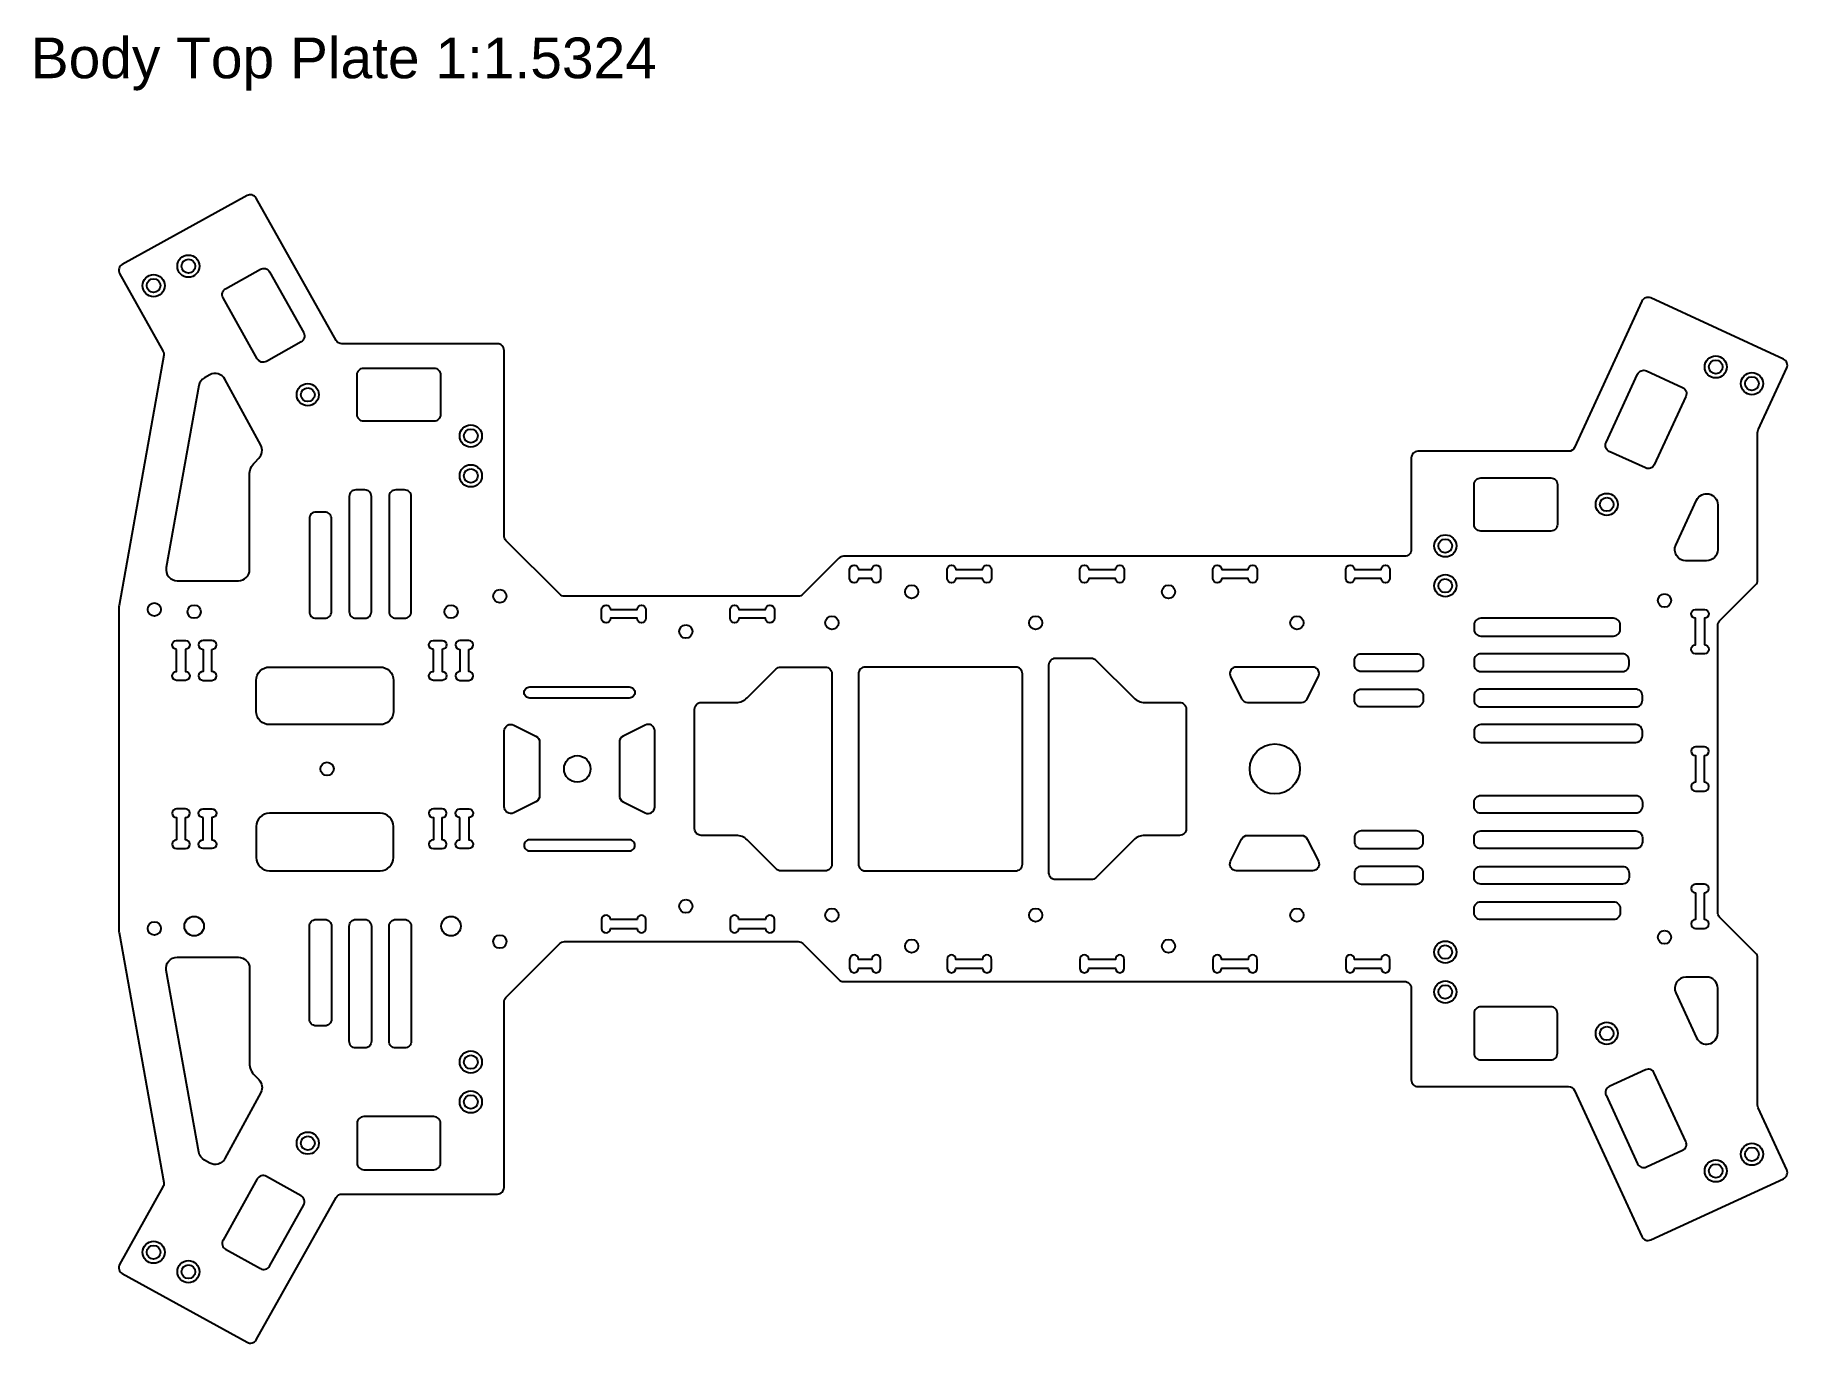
# Paper-space layout 'Body Top Plate' of a CAD drawing. Header units: millimetres. Extents: x 5 to 265, y 1 to 197.
# The model-space entities are those that its viewports show. They can reach past a viewport. Long polylines and large blocks are cut down to what shows.
import ezdxf

# ---------------------------------------------------------------- set-up
doc = ezdxf.new("R2010")
doc.units = ezdxf.units.MM
for name, color, linetype in [('CNC', 7, 'Continuous'), ('Text', 250, 'Continuous'), ('Viewports', 1, 'Continuous')]:
    doc.layers.add(name, color=color, linetype=linetype)
doc.layers.get('Viewports').off()
doc.styles.add('ISO Proportional', font='isocp.shx')

msp = doc.modelspace()

# ---------------------------------------------------------------- linework, layer by layer
at = {"layer": 'CNC'}
for points in [[(337.56, 24.44), (329.44, 32.56, -0.198912), (329, 33.62), (329, 86.38, -0.198912), (329.44, 87.44), (341.6, 99.6, -0.198912), (342.66, 100.04), (384.49, 100.04, 0.414214), (385.99, 101.54), (385.99, 136.66, -0.271057), (386.75, 137.97), (418.88, 156.02, 0.411704), (419.45, 158.05), (403.92, 186.26, 0.416256), (401.87, 186.84), (384.38, 177.05, -0.173542), (383.38, 176.88), (326.91, 186.98), (326.65, 187), (253.35, 187, 0.044259), (253.09, 186.98), (196.62, 176.88, -0.173542), (195.62, 177.05), (178.13, 186.84, 0.416256), (176.08, 186.26), (160.55, 158.05, 0.411704), (161.12, 156.02), (193.25, 137.97, -0.271057), (194.01, 136.66), (194.01, 101.54, 0.414214), (195.51, 100.04), (237.34, 100.04, -0.198912), (238.4, 99.6), (250.56, 87.44, -0.198912), (251, 86.38), (251, 33.62, -0.198912), (250.56, 32.56), (242.44, 24.44, 0.198912), (242, 23.38), (242, 18.38), (242, -103.3, -0.414214), (240.5, -104.8), (219.79, -104.8, 0.414214), (218.29, -106.3), (218.29, -140.31, -0.29265), (217.42, -141.68), (184.4, -156.9, 0.414214), (183.67, -158.89), (197.48, -188.86, 0.414214), (199.47, -189.59), (213.47, -183.14, -0.108421), (214.1, -183), (247.38, -183, 0.198912), (248.44, -182.56), (256.56, -174.44, -0.198912), (257.62, -174), (322.38, -174, -0.198912), (323.44, -174.44), (331.56, -182.56, 0.198912), (332.62, -183), (365.9, -183, -0.108421), (366.53, -183.14), (380.53, -189.59, 0.414214), (382.52, -188.86), (396.33, -158.89, 0.414214), (395.6, -156.9), (362.58, -141.68, -0.29265), (361.71, -140.31), (361.71, -106.3, 0.414214), (360.21, -104.8), (339.5, -104.8, -0.414214), (338, -103.3), (338, 18.38), (338, 23.38, 0.198912)], [(201.01, 166.47), (201.69, 167.7, -0.226362), (203.44, 168.96), (244.56, 176.31, -0.467035), (247.5, 173.85), (247.5, 160, -0.414214), (245, 157.5), (223.62, 157.5, 0.198912), (220.79, 156.33), (219.87, 155.41, -0.332122), (216.91, 154.98), (202.01, 163.07, -0.416028)], [(378.99, 166.47), (378.31, 167.7, 0.226362), (376.56, 168.96), (335.44, 176.31, 0.467035), (332.5, 173.85), (332.5, 160, 0.414214), (335, 157.5), (356.38, 157.5, -0.198912), (359.21, 156.33), (360.13, 155.41, 0.332122), (363.09, 154.98), (377.99, 163.07, 0.416028)], [(279, 172, 1), (281, 172), (281, 174, 1), (279, 174), (274, 174, 1), (272, 174), (272, 173), (272, 172, 1), (274, 172)], [(317, 174, -1), (319, 174), (319, 173), (319, 172, -1), (317, 172), (312, 172, -1), (310, 172), (310, 174, -1), (312, 174)], [(279, 168, -1), (281, 168), (281, 166, -1), (279, 166), (274, 166, -1), (272, 166), (272, 167), (272, 168, -1), (274, 168)], [(317, 166, 1), (319, 166), (319, 167), (319, 168, 1), (317, 168), (312, 168, 1), (310, 168), (310, 166, 1), (312, 166)], [(193.6, 145.86), (198, 153.71, 0.414214), (197.42, 155.75), (183.62, 163.48, 0.414214), (181.58, 162.91), (177.18, 155.05, 0.414214), (177.75, 153.01), (191.56, 145.28, 0.414214)], [(386.4, 145.86), (382, 153.71, -0.414214), (382.58, 155.75), (396.38, 163.48, -0.414214), (398.42, 162.91), (402.82, 155.05, -0.414214), (402.25, 153.01), (388.44, 145.28, -0.414214)], [(270, 125), (277, 125, 0.414214), (280, 128), (280, 153, 0.414214), (277, 156), (270, 156, 0.414214), (267, 153), (267, 128, 0.414214)], [(313, 153), (313, 128, -0.414214), (310, 125), (303, 125, -0.414214), (300, 128), (300, 153, -0.414214), (303, 156), (310, 156, -0.414214)], [(254.5, 139), (233.5, 139, -0.414214), (232, 140.5), (232, 142.5, -0.414214), (233.5, 144), (254.5, 144, -0.414214), (256, 142.5), (256, 140.5, -0.414214)], [(325.5, 139), (346.5, 139, 0.414214), (348, 140.5), (348, 142.5, 0.414214), (346.5, 144), (325.5, 144, 0.414214), (324, 142.5), (324, 140.5, 0.414214)], [(210.01, 133.21), (201.01, 133.21, 0.414214), (199.51, 131.71), (199.51, 115.89, 0.414214), (201.01, 114.39), (210.01, 114.39, 0.414214), (211.51, 115.89), (211.51, 131.71, 0.414214)], [(254.5, 130), (228.5, 130, -0.414214), (227, 131.5), (227, 133.5, -0.414214), (228.5, 135), (254.5, 135, -0.414214), (256, 133.5), (256, 131.5, -0.414214)], [(325.5, 130), (351.5, 130, 0.414214), (353, 131.5), (353, 133.5, 0.414214), (351.5, 135), (325.5, 135, 0.414214), (324, 133.5), (324, 131.5, 0.414214)], [(369.99, 133.21), (378.99, 133.21, -0.414214), (380.49, 131.71), (380.49, 115.89, -0.414214), (378.99, 114.39), (369.99, 114.39, -0.414214), (368.49, 115.89), (368.49, 131.71, -0.414214)], [(254.5, 121), (228.5, 121, -0.414214), (227, 122.5), (227, 124.5, -0.414214), (228.5, 126), (254.5, 126, -0.414214), (256, 124.5), (256, 122.5, -0.414214)], [(325.5, 121), (351.5, 121, 0.414214), (353, 122.5), (353, 124.5, 0.414214), (351.5, 126), (325.5, 126, 0.414214), (324, 124.5), (324, 122.5, 0.414214)], [(279, 114, 1), (281, 114), (281, 116, 1), (279, 116), (274, 116, 1), (272, 116), (272, 115), (272, 114, 1), (274, 114)], [(317, 116, -1), (319, 116), (319, 115), (319, 114, -1), (317, 114), (312, 114, -1), (310, 114), (310, 116, -1), (312, 116)], [(279, 110, -1), (281, 110), (281, 108, -1), (279, 108), (274, 108, -1), (272, 108), (272, 109), (272, 110, -1), (274, 110)], [(317, 108, 1), (319, 108), (319, 109), (319, 110, 1), (317, 110), (312, 110, 1), (310, 110), (310, 108, 1), (312, 108)], [(299.91, 97.83), (297.41, 92.83, -0.284079), (296.07, 92), (283.93, 92, -0.284079), (282.59, 92.83), (280.09, 97.83, -0.557537), (281.43, 100), (298.57, 100, -0.557537)], [(274, 94.25, 0.414214), (272.75, 95.5, 0.414214), (271.5, 94.25), (271.5, 71.75, 0.414214), (272.75, 70.5, 0.414214), (274, 71.75)], [(306, 94.25, -0.414214), (307.25, 95.5, -0.414214), (308.5, 94.25), (308.5, 71.75, -0.414214), (307.25, 70.5, -0.414214), (306, 71.75)], [(256, 68, 1), (256, 70), (256, 76, 1), (256, 78), (255, 78), (254, 78, 1), (254, 76), (254, 70, 1), (254, 68)], [(324, 68, -1), (324, 70), (324, 76, -1), (324, 78), (325, 78), (326, 78, -1), (326, 76), (326, 70, -1), (326, 68)], [(299.91, 68.17), (297.41, 73.17, 0.284079), (296.07, 74), (283.93, 74, 0.284079), (282.59, 73.17), (280.09, 68.17, 0.557537), (281.43, 66), (298.57, 66, 0.557537)], [(273.97, 45.15, 0.198912), (275, 47.62), (275, 55.5, -0.414214), (276.5, 57), (303.5, 57, -0.414214), (305, 55.5), (305, 47.62, 0.198912), (306.03, 45.15), (312.56, 38.61, -0.198912), (313, 37.55), (313, 27.5, -0.414214), (311.5, 26), (268.5, 26, -0.414214), (267, 27.5), (267, 37.55, -0.198912), (267.44, 38.61)], [(256, 39, 1), (256, 41), (256, 47, 1), (256, 49), (255, 49), (254, 49, 1), (254, 47), (254, 41, 1), (254, 39)], [(324, 39, -1), (324, 41), (324, 47, -1), (324, 49), (325, 49), (326, 49, -1), (326, 47), (326, 41, -1), (326, 39)], [(247, 15, 1), (247, 17), (247, 20, 1), (247, 22), (246, 22), (245, 22, 1), (245, 20), (245, 17, 1), (245, 15)], [(311.5, 20), (268.5, 20, 0.414214), (267, 18.5), (267, -15.5, 0.414214), (268.5, -17), (311.5, -17, 0.414214), (313, -15.5), (313, 18.5, 0.414214)], [(333, 15, -1), (333, 17), (333, 20, -1), (333, 22), (334, 22), (335, 22, -1), (335, 20), (335, 17, -1), (335, 15)], [(247, -10, 1), (247, -8), (247, -2, 1), (247, 0), (246, 0), (245, 0, 1), (245, -2), (245, -8, 1), (245, -10)], [(333, -10, -1), (333, -8), (333, -2, -1), (333, 0), (334, 0), (335, 0, -1), (335, -2), (335, -8, -1), (335, -10)], [(273.97, -42.15), (265.44, -33.61, -0.198912), (265, -32.55), (265, -24.5, -0.414214), (266.5, -23), (313.5, -23, -0.414214), (315, -24.5), (315, -32.55, -0.198912), (314.56, -33.61), (306.03, -42.15, 0.198912), (305, -44.62), (305, -52.5, -0.414214), (303.5, -54), (276.5, -54, -0.414214), (275, -52.5), (275, -44.62, 0.198912)], [(247, -40, 1), (247, -38), (247, -32, 1), (247, -30), (246, -30), (245, -30, 1), (245, -32), (245, -38, 1), (245, -40)], [(333, -40, -1), (333, -38), (333, -32, -1), (333, -30), (334, -30), (335, -30, -1), (335, -32), (335, -38, -1), (335, -40)], [(247, -70, 1), (247, -68), (247, -62, 1), (247, -60), (246, -60), (245, -60, 1), (245, -62), (245, -68, 1), (245, -70)], [(333, -70, -1), (333, -68), (333, -62, -1), (333, -60), (334, -60), (335, -60, -1), (335, -62), (335, -68, -1), (335, -70)], [(269.17, -64.01), (274.17, -66.51, -0.284079), (275, -67.85), (275, -80, -0.284079), (274.17, -81.34), (269.17, -83.84, -0.557537), (267, -82.5), (267, -65.35, -0.557537)], [(310.83, -64.01), (305.83, -66.51, 0.284079), (305, -67.85), (305, -80, 0.284079), (305.83, -81.34), (310.83, -83.84, 0.557537), (313, -82.5), (313, -65.35, 0.557537)], [(247, -100, 1), (247, -98), (247, -92, 1), (247, -90), (246, -90), (245, -90, 1), (245, -92), (245, -98, 1), (245, -100)], [(333, -100, -1), (333, -98), (333, -92, -1), (333, -90), (334, -90), (335, -90, -1), (335, -92), (335, -98, -1), (335, -100)], [(268, -106), (268, -93.5, 0.414214), (266.5, -92), (265.5, -92, 0.414214), (264, -93.5), (264, -106, 0.414214), (265.5, -107.5), (266.5, -107.5, 0.414214)], [(276, -106), (276, -93.5, 0.414214), (274.5, -92), (273.5, -92, 0.414214), (272, -93.5), (272, -106, 0.414214), (273.5, -107.5), (274.5, -107.5, 0.414214)], [(304, -106), (304, -93.5, -0.414214), (305.5, -92), (306.5, -92, -0.414214), (308, -93.5), (308, -106, -0.414214), (306.5, -107.5), (305.5, -107.5, -0.414214)], [(312, -106), (312, -93.5, -0.414214), (313.5, -92), (314.5, -92, -0.414214), (316, -93.5), (316, -106, -0.414214), (314.5, -107.5), (313.5, -107.5, -0.414214)], [(225.79, -137.82), (234.79, -137.82, 0.414214), (236.29, -136.32), (236.29, -120.5, 0.414214), (234.79, -119), (225.79, -119, 0.414214), (224.29, -120.5), (224.29, -136.32, 0.414214)], [(276, -120.5), (276, -155.5, -0.414214), (274.5, -157), (273.5, -157, -0.414214), (272, -155.5), (272, -120.5, -0.414214), (273.5, -119), (274.5, -119, -0.414214)], [(284, -120.5), (284, -155.5, -0.414214), (282.5, -157), (281.5, -157, -0.414214), (280, -155.5), (280, -120.5, -0.414214), (281.5, -119), (282.5, -119, -0.414214)], [(296, -120.5), (296, -155.5, 0.414214), (297.5, -157), (298.5, -157, 0.414214), (300, -155.5), (300, -120.5, 0.414214), (298.5, -119), (297.5, -119, 0.414214)], [(304, -120.5), (304, -155.5, 0.414214), (305.5, -157), (306.5, -157, 0.414214), (308, -155.5), (308, -120.5, 0.414214), (306.5, -119), (305.5, -119, 0.414214)], [(354.21, -137.82), (345.21, -137.82, -0.414214), (343.71, -136.32), (343.71, -120.5, -0.414214), (345.21, -119), (354.21, -119, -0.414214), (355.71, -120.5), (355.71, -136.32, -0.414214)], [(222.06, -157.7), (218.3, -149.53, 0.414214), (216.31, -148.8), (200.87, -155.91, 0.414214), (200.13, -157.9), (203.9, -166.08, 0.414214), (205.89, -166.81), (221.33, -159.69, 0.414214)], [(357.94, -157.7), (361.7, -149.53, -0.414214), (363.69, -148.8), (379.13, -155.91, -0.414214), (379.87, -157.9), (376.1, -166.08, -0.414214), (374.11, -166.81), (358.67, -159.69, -0.414214)], [(230.35, -174), (240.5, -174, 0.414214), (243, -171.5), (243, -166.82, 0.547209), (239.45, -164.55), (229.31, -169.23, 0.804369)], [(349.65, -174), (339.5, -174, -0.414214), (337, -171.5), (337, -166.82, -0.547209), (340.55, -164.55), (350.69, -169.23, -0.804369)], [(262, -171, 1), (264, -171), (264, -169, 1), (262, -169), (256, -169, 1), (254, -169), (254, -170), (254, -171, 1), (256, -171)], [(293, -171, 1), (295, -171), (295, -169, 1), (293, -169), (287, -169, 1), (285, -169), (285, -170), (285, -171, 1), (287, -171)], [(318, -171, -1), (316, -171), (316, -169, -1), (318, -169), (324, -169, -1), (326, -169), (326, -170), (326, -171, -1), (324, -171)]]:
    msp.add_lwpolyline(points, format="xyb", close=True, dxfattribs=at)
for points in [[(260, -150.5, -0.414214), (258.5, -152), (257.5, -152, -0.414214), (256, -150.5), (256, -120.5, -0.414214), (257.5, -119), (258.5, -119, -0.414214), (260, -120.5), (260, -150.5)], [(265.5, -154, -0.414214), (264, -152.5), (264, -120.5, -0.414214), (265.5, -119), (266.5, -119, -0.414214), (268, -120.5), (268, -152.5, -0.414214), (266.5, -154), (265.5, -154)], [(314.5, -154, 0.414214), (316, -152.5), (316, -120.5, 0.414214), (314.5, -119), (313.5, -119, 0.414214), (312, -120.5), (312, -152.5, 0.414214), (313.5, -154), (314.5, -154)], [(320, -150.5, 0.414214), (321.5, -152), (322.5, -152, 0.414214), (324, -150.5), (324, -120.5, 0.414214), (322.5, -119), (321.5, -119, 0.414214), (320, -120.5), (320, -150.5)]]:
    msp.add_lwpolyline(points, format="xyb", dxfattribs=at)
for centre, radius in [((180.88, 179.17), 2.5), ((180.88, 179.17), 1.55), ((254, 179), 1.5), ((326, 179), 1.5), ((399.12, 179.17), 2.5), ((399.12, 179.17), 1.55), ((176.49, 171.31), 2.5), ((176.49, 171.31), 1.55), ((254.5, 170), 2.2), ((403.51, 171.31), 2.5), ((403.51, 171.31), 1.55), ((325.5, 170), 1.5), ((205.51, 144.35), 2.5), ((205.51, 144.35), 1.55), ((374.49, 144.35), 2.5), ((374.49, 144.35), 1.55), ((290, 140), 1.5), ((254.5, 112), 2.2), ((325.5, 112), 1.5), ((214.83, 107.54), 2.5), ((214.83, 107.54), 1.55), ((223.83, 107.54), 2.5), ((223.83, 107.54), 1.55), ((356.17, 107.54), 2.5), ((356.17, 107.54), 1.55), ((365.17, 107.54), 2.5), ((365.17, 107.54), 1.55), ((251, 101), 1.5), ((329, 101), 1.5), ((290, 83.5), 3), ((259, 59), 1.5), ((321, 59), 1.5), ((257, 26), 1.5), ((323, 26), 1.5), ((250, 8), 1.5), ((330, 8), 1.5), ((257, -20), 1.5), ((323, -20), 1.5), ((250, -50), 1.5), ((330, -50), 1.5), ((290, -74), 5.66), ((257, -79), 1.5), ((323, -79), 1.5), ((239.64, -112.5), 2.5), ((239.64, -112.5), 1.55), ((248.64, -112.5), 2.5), ((248.64, -112.5), 1.55), ((331.36, -112.5), 2.5), ((331.36, -112.5), 1.55), ((340.36, -112.5), 2.5), ((340.36, -112.5), 1.55), ((230.29, -148.95), 2.5), ((230.29, -148.95), 1.55), ((349.71, -148.95), 2.5), ((349.71, -148.95), 1.55), ((252, -162), 1.5), ((328, -162), 1.5), ((199.24, -173.57), 2.5), ((380.76, -173.57), 2.5), ((199.24, -173.57), 1.55), ((380.76, -173.57), 1.55), ((203.01, -181.74), 2.5), ((376.99, -181.74), 2.5), ((203.01, -181.74), 1.55), ((376.99, -181.74), 1.55)]:
    msp.add_circle(centre, radius, dxfattribs=at)

psp = doc.layouts.new('Body Top Plate')

# ---------------------------------------------------------------- texts
at = {"layer": 'Text', "insert": (4.09, 196.26), "char_height": 6, "attachment_point": 1, "style": 'ISO Proportional'}
psp.add_mtext_dynamic_manual_height_columns('{\\fArial|b0|i0|c0|p0;Body Top Plate 1:1.5324}', width=119.6335, gutter_width=12.5, heights=[8.54], dxfattribs=at)

# ---------------------------------------------------------------- viewports
at = {"layer": 'Viewports', "view_target_point": (-1.5, -0.97), "view_twist_angle": 90}
psp.add_viewport(center=(140.08, 87.86), size=(250.19, 174.2465), view_center_point=(0.51, 290.51), view_height=267.0236, dxfattribs=at).dxf.unprotected_set("ltscale", 0)

doc.saveas('drawing.dxf')
